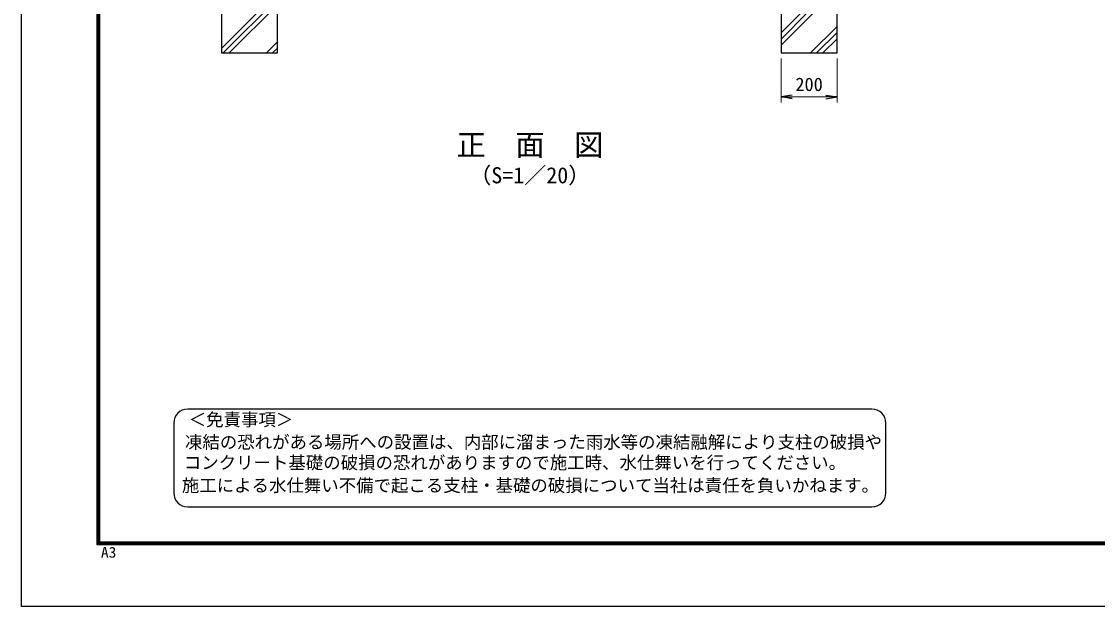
# Model space of a CAD drawing. Units: millimetres, scale not verified. Extents: x -4200 to 4200, y -2970 to 2970.
# Drawn here: x -4200 to -354, y -2970 to -877 of the extents above; entities that cross this region are included whole.
import ezdxf
from ezdxf.enums import TextEntityAlignment as Align

# ---------------------------------------------------------------- set-up
doc = ezdxf.new("R2010")
doc.units = ezdxf.units.MM
doc.header["$LTSCALE"] = 10
for name, color, linetype, lineweight in [('0-3_D-STR-DIM', 7, 'Continuous', 13), ('0-6_D-STR4', 7, 'Continuous', 25), ('0-8_D-DCR-HCH', 7, 'Continuous', 13), ('0-A_D-TTL-TXT', 7, 'Continuous', 25), ('0-C_D-TTL', 7, 'Continuous', 25)]:
    doc.layers.add(name, color=color, linetype=linetype, lineweight=lineweight)
doc.layers.add('0-4_0', color=7, linetype='Continuous')
doc.styles.add('ＭＳ ゴシック', font='')
doc.styles.get('ＭＳ ゴシック').set_extended_font_data('MS Gothic')

# ---------------------------------------------------------------- blocks, each defined once
blk = doc.blocks.new('_Open')
at = {"layer": '0-4_0'}
blk.add_line((-10, 1.667), (0, 0), dxfattribs=at)
blk.add_lwpolyline([(-10, -1.667), (0, 0), (-10, 0)], dxfattribs=at)

msp = doc.modelspace()

# ---------------------------------------------------------------- linework, layer by layer
at = {"layer": '0-3_D-STR-DIM'}
for p, q in [((-1484.97, -1010), (-1484.97, -1167.32)), ((-1284.97, -1010), (-1284.97, -1167.32)), ((-1444.97, -1147.32), (-1324.97, -1147.32))]:
    msp.add_line(p, q, dxfattribs=at)
at = {"layer": '0-6_D-STR4'}
for points in [[(-3484.97, -540), (-3484.97, -990), (-3284.97, -990), (-3284.97, -540)], [(-1415.22, -540), (-1484.97, -540), (-1484.97, -990), (-1284.97, -990), (-1284.97, -540)]]:
    msp.add_lwpolyline(points, dxfattribs=at)
at = {"layer": '0-8_D-DCR-HCH'}
for p, q in [((-3479.53, -990), (-3284.97, -795.44)), ((-3484.97, -973.34), (-3356.63, -845)), ((-3457.44, -990), (-3284.97, -817.54)), ((-1484.97, -962.08), (-1367.89, -845)), ((-1484.97, -939.98), (-1389.99, -845)), ((-1484.97, -917.89), (-1412.09, -845)), ((-1380.31, -990), (-1284.97, -894.66)), ((-1358.21, -990), (-1284.97, -916.76)), ((-3324.85, -990), (-3284.97, -950.12)), ((-1336.12, -990), (-1284.97, -938.86)), ((-3302.76, -990), (-3284.97, -972.22))]:
    msp.add_line(p, q, dxfattribs=at)
at = {"layer": '0-A_D-TTL-TXT', "color": 2}
for p, q in [((-1160.42, -2263.75), (-3605.97, -2263.75)), ((-3655.97, -2313.75), (-3655.97, -2563.75)), ((-1110.42, -2563.75), (-1110.42, -2313.75)), ((-3605.97, -2613.75), (-1160.42, -2613.75))]:
    msp.add_line(p, q, dxfattribs=at)
for centre, start, end in [((-3605.97, -2313.75), 90, 180), ((-1160.42, -2313.75), 0, 90), ((-3605.97, -2563.75), 180, 270), ((-1160.42, -2563.75), 270, 0)]:
    msp.add_arc(centre, 50, start, end, dxfattribs=at)
at = {"layer": '0-C_D-TTL', "color": 2}
msp.add_lwpolyline([(-4200, 2970), (4200, 2970), (4200, -2970), (-4200, -2970)], close=True, dxfattribs=at)
at = {"layer": '0-C_D-TTL'}
for points in [[(-3930, 2750), (3930, 2750), (3930, -2750), (-3930, -2750)], [(-3927.5, 2747.5), (3927.5, 2747.5), (3927.5, -2747.5), (-3927.5, -2747.5)], [(-3925, 2745), (3925, 2745), (3925, -2745), (-3925, -2745)], [(-3922.5, 2742.5), (3922.5, 2742.5), (3922.5, -2742.5), (-3922.5, -2742.5)], [(-3920, 2740), (3920, 2740), (3920, -2740), (-3920, -2740)]]:
    msp.add_lwpolyline(points, close=True, dxfattribs=at)

# ---------------------------------------------------------------- block references
at = {"layer": '0-3_D-STR-DIM', "xscale": 4, "yscale": 4, "rotation": 180}
msp.add_blockref('_Open', (-1484.97, -1147.32), dxfattribs=at)
at = {"layer": '0-3_D-STR-DIM', "xscale": 4, "yscale": 4}
msp.add_blockref('_Open', (-1284.97, -1147.32), dxfattribs=at)

# ---------------------------------------------------------------- texts
at = {"layer": '0-3_D-STR-DIM', "style": 'ＭＳ ゴシック'}
msp.add_text('200', height=48.09, dxfattribs=at).set_placement((-1433.97, -1140.57), align=Align.BOTTOM_LEFT)
at = {"layer": '0-A_D-TTL-TXT', "style": 'ＭＳ ゴシック'}
for s, height, p in [('正\u3000面\u3000図', 76.98, (-2644.87, -1380.39)), ('（S=1／20）', 57.7, (-2599.39, -1473.59)), ('＜免責事項＞ \u3000\u3000', 45.67, (-3602.26, -2337.92)), ('凍結の恐れがある場所への設置は、内部に溜まった雨水等の凍結融解により支柱の破損や', 45.67, (-3615.79, -2418.42)), ('コンクリート基礎の破損の恐れがありますので施工時、水仕舞いを行ってください。', 45.67, (-3619.9, -2491.84)), ('施工による水仕舞い不備で起こる支柱・基礎の破損について当社は責任を負いかねます。 ', 45.67, (-3626.89, -2573.34))]:
    msp.add_text(s, height=height, dxfattribs=at).set_placement(p, align=Align.BOTTOM_LEFT)
at = {"layer": '0-C_D-TTL', "style": 'ＭＳ ゴシック', "width": 1.05}
msp.add_text('A3', height=38.49, dxfattribs=at).set_placement((-3916.09, -2806.81), align=Align.BOTTOM_LEFT)

doc.saveas('drawing.dxf')
